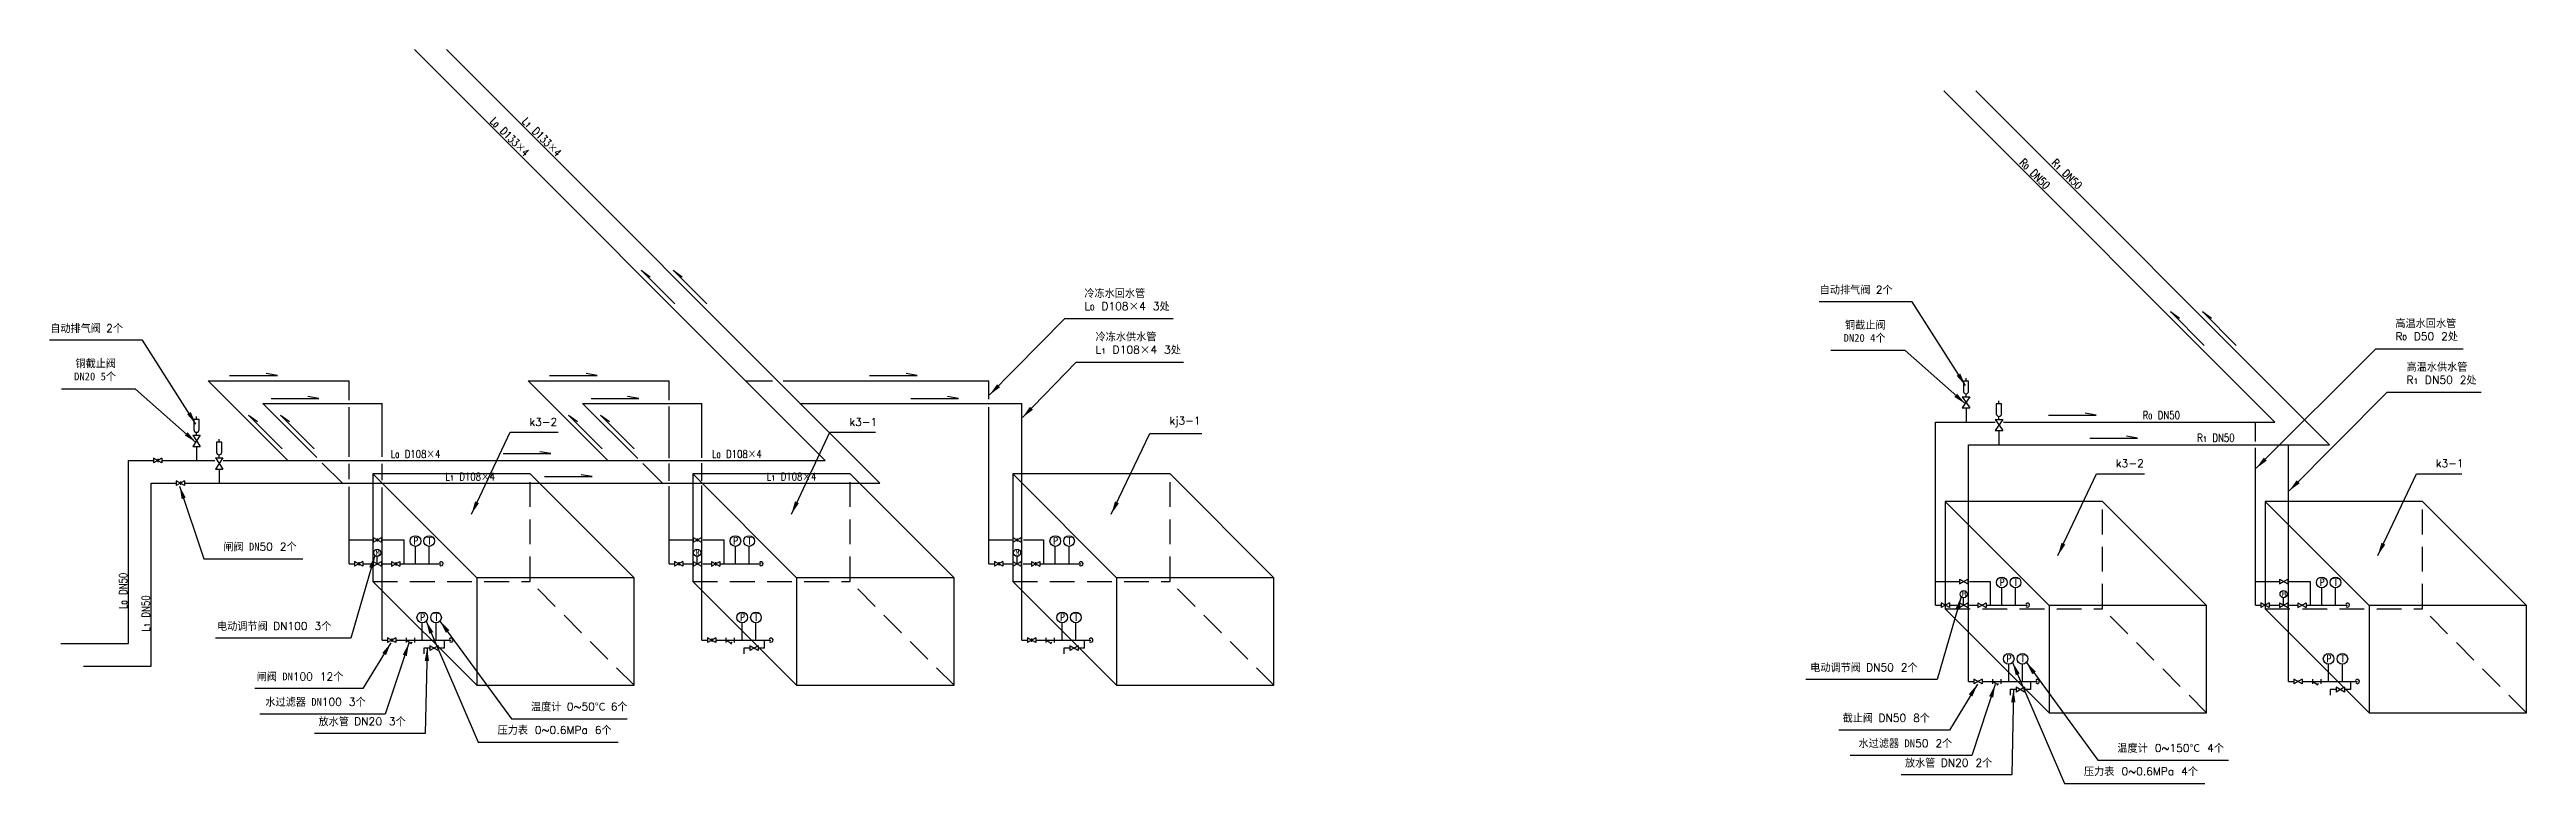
# Model space of a CAD drawing. Extents: x 209403 to 307023, y -44422 to 4539.
# Drawn here: x 211408 to 249499, y -6741 to 4539 of the extents above; entities that cross this region are included whole.
import ezdxf

# ---------------------------------------------------------------- set-up
doc = ezdxf.new("R2010")
doc.units = 0
doc.header["$LTSCALE"] = 60
doc.linetypes.add('DASHED2', pattern=[9.525, 6.35, -3.175])
doc.layers.add('冷冻水', color=7, linetype='CONTINUOUS')
doc.layers.add('空调系统', color=7, linetype='CONTINUOUS')
doc.styles.add('ENGLISH', font='TXT.shx', dxfattribs={"height": 300})
doc.styles.get("Standard").update_dxf_attribs({"font": 'txt.shx', "height": 300})
doc.styles.add('WINDOW', font='TXT.shx', dxfattribs={"width": 0.8, "height": 300})
doc.dimstyles.get("Standard").update_dxf_attribs({"dimscale": 0, "dimtxt": 2, "dimasz": 200, "dimexe": 100, "dimexo": 100, "dimgap": 100, "dimtad": 1, "dimdec": 0, "dimdsep": 46, "dimtxsty": 'Standard', "dimcen": 0, "dimclrd": 5, "dimclre": 5, "dimclrt": 5, "dimadec": 0, "dimazin": 0, "dimtfac": 1, "dimtdec": 4, "dimtmove": 0, "dimatfit": 0, "dimfxl": 1, "dimtolj": 1, "dimtzin": 0, "dimarcsym": 0})

msp = doc.modelspace()

# ---------------------------------------------------------------- linework, layer by layer
at = {"layer": '冷冻水', "color": 5}
for p, q in [((223336.9, -1779.5), (217018.8, 4538.6)), ((224176.9, -2127.5), (217510.9, 4538.6)), ((221024.2, 628.3), (220505.6, 1146.9)), ((220505.6, 1146.9), (220646, 1046.2)), ((220997.7, 1146.9), (221138, 1046.2)), ((221516.3, 628.3), (220997.7, 1146.9)), ((213846.2, -551.5), (216015, -551.5)), ((215074.2, -1779.5), (213846.2, -551.5)), ((214178.1, -469.8), (214911.5, -469.8)), ((214911.5, -469.8), (214741.1, -441.8)), ((216015, -852.1), (216015, -551.5)), ((218766.2, -551.5), (220935, -551.5)), ((219994.2, -1779.5), (218766.2, -551.5)), ((219098.1, -469.8), (219831.5, -469.8)), ((219831.5, -469.8), (219661.1, -441.8)), ((220935, -849.5), (220935, -551.5)), ((222108.9, -551.5), (222526.5, -551.5)), ((222691.7, -551.5), (225855, -551.5)), ((224018.1, -469.8), (224751.5, -469.8)), ((224751.5, -469.8), (224581.1, -441.8)), ((225855, -836.3), (225855, -551.5)), ((213668.4, -1149), (213668.4, -1102.4)), ((214468.4, -1078.6), (214608.8, -1179.3)), ((214987.1, -1597.2), (214468.4, -1078.6)), ((215520.4, -1733.7), (214686.3, -899.5)), ((214686.3, -899.5), (216521.6, -899.5)), ((214815.1, -824.5), (215548.6, -824.5)), ((215479.1, -1597.2), (214960.5, -1078.6)), ((214960.5, -1078.6), (215100.9, -1179.3)), ((215548.6, -824.5), (215378.1, -796.4)), ((216015, -1723.9), (216015, -956.2)), ((216521.6, -1723.9), (216521.6, -899.5)), ((219907.1, -1597.2), (219388.4, -1078.6)), ((219388.4, -1078.6), (219528.8, -1179.3)), ((219606.3, -899.5), (221441.6, -899.5)), ((220454.3, -1747.5), (219606.3, -899.5)), ((219735.1, -824.5), (220468.6, -824.5)), ((219880.5, -1078.6), (220020.9, -1179.3)), ((220399.1, -1597.2), (219880.5, -1078.6)), ((220468.6, -824.5), (220298.1, -796.4)), ((220935, -1741.8), (220935, -949.2)), ((221441.6, -1737.1), (221441.6, -899.5)), ((222948.9, -899.5), (226361.6, -899.5)), ((224655.1, -824.5), (225388.6, -824.5)), ((225388.6, -824.5), (225218.1, -796.4)), ((225855, -3365), (225855, -957.3)), ((226361.6, -4538.9), (226361.6, -899.5)), ((213610.9, -1389.6), (213725.9, -1389.6)), ((213725.9, -1389.6), (213610.9, -1562.1)), ((213610.9, -1389.6), (213725.9, -1562.1)), ((213709.1, -1149), (213627.6, -1149)), ((213627.6, -1149), (213627.6, -1302.3)), ((213668.4, -1389.6), (213668.4, -1343)), ((213709.1, -1302.3), (213709.1, -1149)), ((214057.1, -1497), (213975.6, -1497)), ((213975.6, -1497), (213975.6, -1650.2)), ((214016.3, -1497), (214016.3, -1450.4)), ((214057.1, -1650.2), (214057.1, -1497)), ((212624.6, -4593), (212624.6, -1779.5)), ((212624.6, -1779.5), (213008, -1779.5)), ((213008, -1743.5), (213008, -1815.6)), ((213136.4, -1815.6), (213008, -1743.5)), ((213136.4, -1743.5), (213008, -1815.6)), ((213072.2, -1754.7), (213072.2, -1804.3)), ((213136.4, -1743.5), (213136.4, -1815.6)), ((213136.4, -1779.5), (213952.3, -1779.5)), ((213610.9, -1562.1), (213725.9, -1562.1)), ((213668.4, -1562.1), (213668.4, -1779.5)), ((214073.9, -1737.6), (213958.8, -1910)), ((213958.8, -1737.6), (214073.9, -1910)), ((213958.8, -1737.6), (214073.9, -1737.6)), ((214016.3, -1737.6), (214016.3, -1691)), ((214077.7, -1779.5), (223336.9, -1779.5)), ((215914.3, -2127.5), (215603.1, -1816.4)), ((216015, -2066.7), (216015, -1828)), ((216521.6, -2079), (216521.6, -1828)), ((218384.4, -1670.9), (219117.8, -1670.9)), ((219117.8, -1670.9), (218947.3, -1642.9)), ((220834.3, -2127.5), (220530.3, -1823.5)), ((220935, -2090.1), (220935, -1822.5)), ((221441.6, -2088.3), (221441.6, -1817.7)), ((212972.6, -4941), (212972.6, -2127.5)), ((212972.6, -2127.5), (213356, -2127.5)), ((213484.3, -2091.4), (213356, -2163.5)), ((213484.3, -2163.5), (213356, -2091.4)), ((213356, -2091.4), (213356, -2163.5)), ((213420.2, -2102.7), (213420.2, -2152.3)), ((213484.3, -2091.4), (213484.3, -2163.5)), ((213484.3, -2127.5), (224176.9, -2127.5)), ((213958.8, -1910), (214073.9, -1910)), ((214016.3, -1910), (214016.3, -2127.5)), ((216015, -3365), (216015, -2183.1)), ((216521.6, -4538.9), (216521.6, -2195.3)), ((219021.4, -2025.6), (219754.9, -2025.6)), ((219754.9, -2025.6), (219584.4, -1997.5)), ((220935, -3365), (220935, -2170.8)), ((221441.6, -4538.9), (221441.6, -2164.2)), ((216015, -2999.2), (216383.7, -2999.2)), ((216383.7, -2963.1), (216512, -3035.3)), ((216383.7, -3035.3), (216512, -2963.1)), ((216383.7, -2963.1), (216383.7, -3035.3)), ((216447.8, -2974.4), (216447.8, -3024)), ((216512, -2963.1), (216512, -3035.3)), ((216535.5, -2999.2), (216855.5, -2999.2)), ((216855.5, -2999.2), (216855.5, -3365)), ((220935, -2999.2), (221303.7, -2999.2)), ((221303.7, -2963.1), (221303.7, -3035.3)), ((221303.7, -3035.3), (221432, -2963.1)), ((221303.7, -2963.1), (221432, -3035.3)), ((221367.8, -2974.4), (221367.8, -3024)), ((221432, -2963.1), (221432, -3035.3)), ((221454.1, -2999.2), (221775.5, -2999.2)), ((221775.5, -2999.2), (221775.5, -3365)), ((225855, -2999.2), (226223.7, -2999.2)), ((226223.7, -2963.1), (226352, -3035.3)), ((226223.7, -3035.3), (226352, -2963.1)), ((226223.7, -2963.1), (226223.7, -3035.3)), ((226287.8, -2974.4), (226287.8, -3024)), ((226352, -2963.1), (226352, -3035.3)), ((226385.3, -2999.2), (226695.5, -2999.2)), ((226695.5, -2999.2), (226695.5, -3365)), ((216015, -3365), (216100.2, -3365)), ((216228.5, -3329), (216100.2, -3401.1)), ((216228.5, -3401.1), (216100.2, -3329)), ((216100.2, -3329), (216100.2, -3401.1)), ((216164.3, -3340.2), (216164.3, -3389.8)), ((216228.5, -3329), (216228.5, -3401.1)), ((216228.5, -3365), (216383.7, -3365)), ((216383.7, -3329), (216512, -3401.1)), ((216383.7, -3401.1), (216512, -3329)), ((216383.7, -3329), (216383.7, -3401.1)), ((216447.8, -3365), (216447.8, -3250.1)), ((216512, -3329), (216512, -3401.1)), ((216512, -3365), (216512.1, -3365)), ((216534, -3365), (216667.2, -3365)), ((216667.2, -3329), (216667.2, -3401.1)), ((216667.2, -3401.1), (216795.5, -3329)), ((216667.2, -3329), (216795.5, -3401.1)), ((216731.3, -3340.2), (216731.3, -3389.8)), ((216795.5, -3329), (216795.5, -3401.1)), ((216795.5, -3365), (217430.8, -3365)), ((217035, -3365), (217035, -3098.2)), ((217246.3, -3365), (217246.3, -3098.2)), ((220935, -3365), (221020.2, -3365)), ((221020.2, -3329), (221020.2, -3401.1)), ((221148.5, -3401.1), (221020.2, -3329)), ((221148.5, -3329), (221020.2, -3401.1)), ((221084.3, -3340.2), (221084.3, -3389.8)), ((221148.5, -3329), (221148.5, -3401.1)), ((221148.5, -3365), (221303.7, -3365)), ((221303.7, -3329), (221303.7, -3401.1)), ((221303.7, -3401.1), (221432, -3329)), ((221303.7, -3329), (221432, -3401.1)), ((221367.8, -3365), (221367.8, -3250.1)), ((221432, -3329), (221432, -3401.1)), ((221452.8, -3365), (221587.2, -3365)), ((221587.2, -3329), (221715.5, -3401.1)), ((221587.2, -3401.1), (221715.5, -3329)), ((221587.2, -3329), (221587.2, -3401.1)), ((221651.3, -3340.2), (221651.3, -3389.8)), ((221715.5, -3329), (221715.5, -3401.1)), ((221715.5, -3365), (222350.8, -3365)), ((221955, -3365), (221955, -3098.2)), ((222166.3, -3365), (222166.3, -3098.2)), ((225855, -3365), (225940.2, -3365)), ((226068.5, -3329), (225940.2, -3401.1)), ((226068.5, -3401.1), (225940.2, -3329)), ((225940.2, -3329), (225940.2, -3401.1)), ((226004.3, -3340.2), (226004.3, -3389.8)), ((226068.5, -3329), (226068.5, -3401.1)), ((226068.5, -3365), (226223.7, -3365)), ((226223.7, -3329), (226352, -3401.1)), ((226223.7, -3401.1), (226352, -3329)), ((226223.7, -3329), (226223.7, -3401.1)), ((226287.8, -3365), (226287.8, -3250.1)), ((226352, -3329), (226352, -3401.1)), ((226380.3, -3365), (226507.2, -3365)), ((226507.2, -3329), (226507.2, -3401.1)), ((226507.2, -3401.1), (226635.5, -3329)), ((226507.2, -3329), (226635.5, -3401.1)), ((226571.3, -3340.2), (226571.3, -3389.8)), ((226635.5, -3329), (226635.5, -3401.1)), ((226635.5, -3365), (227270.8, -3365)), ((226875, -3365), (226875, -3098.2)), ((227086.3, -3365), (227086.3, -3098.2)), ((216521.6, -4538.9), (216606.7, -4538.9)), ((216606.7, -4502.8), (216606.7, -4575)), ((216735, -4575), (216606.7, -4502.8)), ((216735, -4502.8), (216606.7, -4575)), ((216670.8, -4514.1), (216670.8, -4563.7)), ((216735, -4502.8), (216735, -4575)), ((216735, -4538.9), (217583.1, -4538.9)), ((216890.2, -4502.8), (216890.2, -4575)), ((216890.2, -4538.9), (216971, -4585.6)), ((217018.5, -4502.8), (217018.5, -4575)), ((217140.2, -4538.9), (217140.2, -4272.1)), ((217351.5, -4538.9), (217351.5, -4272.1)), ((217477.1, -4541.2), (217477.1, -4664.2)), ((221441.6, -4538.9), (221526.7, -4538.9)), ((221655, -4502.8), (221526.7, -4575)), ((221655, -4575), (221526.7, -4502.8)), ((221526.7, -4502.8), (221526.7, -4575)), ((221590.8, -4514.1), (221590.8, -4563.7)), ((221655, -4502.8), (221655, -4575)), ((221655, -4538.9), (222503.1, -4538.9)), ((221810.2, -4502.8), (221810.2, -4575)), ((221810.2, -4538.9), (221891, -4585.6)), ((221938.5, -4502.8), (221938.5, -4575)), ((222060.2, -4538.9), (222060.2, -4272.1)), ((222271.5, -4538.9), (222271.5, -4272.1)), ((222397.1, -4541.2), (222397.1, -4664.2)), ((226361.6, -4538.9), (226446.7, -4538.9)), ((226446.7, -4502.8), (226446.7, -4575)), ((226575, -4575), (226446.7, -4502.8)), ((226575, -4502.8), (226446.7, -4575)), ((226510.8, -4514.1), (226510.8, -4563.7)), ((226575, -4502.8), (226575, -4575)), ((226575, -4538.9), (227423.1, -4538.9)), ((226730.2, -4502.8), (226730.2, -4575)), ((226730.2, -4538.9), (226811, -4585.6)), ((226858.5, -4502.8), (226858.5, -4575)), ((226980.2, -4538.9), (226980.2, -4272.1)), ((227191.5, -4538.9), (227191.5, -4272.1)), ((227317.1, -4541.2), (227317.1, -4664.2)), ((211580.9, -4593), (212624.6, -4593)), ((211928.8, -4941), (212972.6, -4941)), ((216979.2, -4571.4), (216962.8, -4599.7)), ((217165.5, -4664.2), (217165.5, -4750.5)), ((217257.2, -4664.2), (217165.5, -4664.2)), ((217385.5, -4628.1), (217257.2, -4700.2)), ((217385.5, -4700.2), (217257.2, -4628.1)), ((217257.2, -4628.1), (217257.2, -4700.2)), ((217385.5, -4628.1), (217385.5, -4700.2)), ((217477.1, -4664.2), (217385.5, -4664.2)), ((221899.2, -4571.4), (221882.8, -4599.7)), ((222085.5, -4664.2), (222085.5, -4750.5)), ((222177.2, -4664.2), (222085.5, -4664.2)), ((222177.2, -4628.1), (222177.2, -4700.2)), ((222305.5, -4700.2), (222177.2, -4628.1)), ((222305.5, -4628.1), (222177.2, -4700.2)), ((222305.5, -4628.1), (222305.5, -4700.2)), ((222397.1, -4664.2), (222305.5, -4664.2)), ((226819.2, -4571.4), (226802.8, -4599.7)), ((227005.5, -4664.2), (227005.5, -4750.5)), ((227097.2, -4664.2), (227005.5, -4664.2)), ((227225.5, -4628.1), (227097.2, -4700.2)), ((227225.5, -4700.2), (227097.2, -4628.1)), ((227097.2, -4628.1), (227097.2, -4700.2)), ((227225.5, -4628.1), (227225.5, -4700.2)), ((227317.1, -4664.2), (227225.5, -4664.2))]:
    msp.add_line(p, q, dxfattribs=at)
at = {"layer": '冷冻水', "color": 1}
for p, q in [((245629, -1187.6), (240538.9, 3902.5)), ((246469.1, -1535.5), (241031, 3902.5)), ((244544.4, -7.8), (244025.7, 510.9)), ((244025.7, 510.9), (244166.1, 410.2)), ((244517.8, 510.9), (244658.2, 410.2)), ((245036.4, -7.8), (244517.8, 510.9)), ((240921.3, -557.1), (240839.8, -557.1)), ((240839.8, -557.1), (240839.8, -710.3)), ((240880.5, -557.1), (240880.5, -510.5)), ((240880.5, -797.7), (240880.5, -751.1)), ((240921.3, -710.3), (240921.3, -557.1)), ((240823, -797.7), (240938.1, -797.7)), ((240938.1, -797.7), (240823, -970.1)), ((240823, -797.7), (240938.1, -970.1)), ((240823, -970.1), (240938.1, -970.1)), ((240880.5, -970.1), (240880.5, -1187.6)), ((241346.3, -905), (241346.3, -1058.3)), ((241427.8, -905), (241346.3, -905)), ((241387, -905), (241387, -858.4)), ((241387, -1145.6), (241387, -1099.1)), ((241427.8, -1058.3), (241427.8, -905)), ((242149.3, -1079), (242882.7, -1079)), ((242882.7, -1079), (242712.2, -1050.9)), ((240411.5, -4001.1), (240411.5, -1187.6)), ((240411.5, -1187.6), (241326.7, -1187.6)), ((241329.5, -1145.6), (241444.6, -1318.1)), ((241444.6, -1145.6), (241329.5, -1318.1)), ((241329.5, -1145.6), (241444.6, -1145.6)), ((241329.5, -1318.1), (241444.6, -1318.1)), ((241387, -1318.1), (241387, -1535.5)), ((241456.1, -1187.6), (245629, -1187.6)), ((242786.3, -1433.6), (243519.8, -1433.6)), ((243519.8, -1433.6), (243349.3, -1405.6)), ((245331.5, -1485.5), (245331.5, -1187.6)), ((240918.1, -1535.5), (246469.1, -1535.5)), ((240918.1, -5174.9), (240918.1, -1535.5)), ((245331.5, -4001.1), (245331.5, -1585.2)), ((245838.1, -5174.9), (245838.1, -1535.5)), ((240411.5, -3635.2), (240780.2, -3635.2)), ((240780.2, -3599.2), (240908.5, -3671.3)), ((240780.2, -3671.3), (240908.5, -3599.2)), ((240780.2, -3599.2), (240780.2, -3671.3)), ((240908.5, -3599.2), (240908.5, -3671.3)), ((240932, -3635.2), (241252, -3635.2)), ((241252, -3635.2), (241252, -4001.1)), ((241431.5, -4001.1), (241431.5, -3734.2)), ((241642.8, -4001.1), (241642.8, -3734.2)), ((245331.5, -3635.2), (245700.2, -3635.2)), ((245700.2, -3599.2), (245700.2, -3671.3)), ((245700.2, -3671.3), (245828.5, -3599.2)), ((245700.2, -3599.2), (245828.5, -3671.3)), ((245828.5, -3599.2), (245828.5, -3671.3)), ((245850.6, -3635.2), (246172, -3635.2)), ((246172, -3635.2), (246172, -4001.1)), ((246351.5, -4001.1), (246351.5, -3734.2)), ((246562.8, -4001.1), (246562.8, -3734.2)), ((240411.5, -4001.1), (240496.7, -4001.1)), ((240625, -3965), (240496.7, -4037.1)), ((240625, -4037.1), (240496.7, -3965)), ((240496.7, -3965), (240496.7, -4037.1)), ((240625, -3965), (240625, -4037.1)), ((240625, -4001.1), (240780.2, -4001.1)), ((240780.2, -3965), (240908.5, -4037.1)), ((240780.2, -4037.1), (240908.5, -3965)), ((240780.2, -3965), (240780.2, -4037.1)), ((240844.3, -4001.1), (240844.3, -3886.1)), ((240908.5, -3965), (240908.5, -4037.1)), ((240908.5, -4001.1), (240908.6, -4001.1)), ((240930.5, -4001.1), (241063.7, -4001.1)), ((241063.7, -3965), (241063.7, -4037.1)), ((241063.7, -4037.1), (241192, -3965)), ((241063.7, -3965), (241192, -4037.1)), ((241192, -3965), (241192, -4037.1)), ((241192, -4001.1), (241827.3, -4001.1)), ((245331.5, -4001.1), (245416.7, -4001.1)), ((245416.7, -3965), (245416.7, -4037.1)), ((245545, -4037.1), (245416.7, -3965)), ((245545, -3965), (245416.7, -4037.1)), ((245545, -3965), (245545, -4037.1)), ((245545, -4001.1), (245700.2, -4001.1)), ((245700.2, -3965), (245700.2, -4037.1)), ((245700.2, -4037.1), (245828.5, -3965)), ((245700.2, -3965), (245828.5, -4037.1)), ((245764.3, -4001.1), (245764.3, -3886.1)), ((245828.5, -3965), (245828.5, -4037.1)), ((245849.3, -4001.1), (245983.7, -4001.1)), ((245983.7, -3965), (246112, -4037.1)), ((245983.7, -4037.1), (246112, -3965)), ((245983.7, -3965), (245983.7, -4037.1)), ((246112, -3965), (246112, -4037.1)), ((246112, -4001.1), (246747.3, -4001.1)), ((241536.7, -5174.9), (241536.7, -4908.1)), ((241748, -5174.9), (241748, -4908.1)), ((246456.7, -5174.9), (246456.7, -4908.1)), ((246668, -5174.9), (246668, -4908.1)), ((240918.1, -5174.9), (241003.2, -5174.9)), ((241003.2, -5138.9), (241003.2, -5211)), ((241131.5, -5211), (241003.2, -5138.9)), ((241131.5, -5138.9), (241003.2, -5211)), ((241131.5, -5138.9), (241131.5, -5211)), ((241131.5, -5174.9), (241979.6, -5174.9)), ((241286.7, -5138.9), (241286.7, -5211)), ((241286.7, -5174.9), (241367.5, -5221.6)), ((241375.7, -5207.5), (241359.3, -5235.7)), ((241415, -5138.9), (241415, -5211)), ((241562, -5300.2), (241562, -5386.5)), ((241653.7, -5300.2), (241562, -5300.2)), ((241782, -5264.1), (241653.7, -5336.3)), ((241782, -5336.3), (241653.7, -5264.1)), ((241653.7, -5264.1), (241653.7, -5336.3)), ((241782, -5264.1), (241782, -5336.3)), ((241873.6, -5300.2), (241782, -5300.2)), ((241873.6, -5177.3), (241873.6, -5300.2)), ((245838.1, -5174.9), (245923.2, -5174.9)), ((246051.5, -5138.9), (245923.2, -5211)), ((246051.5, -5211), (245923.2, -5138.9)), ((245923.2, -5138.9), (245923.2, -5211)), ((246051.5, -5138.9), (246051.5, -5211)), ((246051.5, -5174.9), (246899.6, -5174.9)), ((246206.7, -5138.9), (246206.7, -5211)), ((246206.7, -5174.9), (246287.5, -5221.6)), ((246295.7, -5207.5), (246279.3, -5235.7)), ((246335, -5138.9), (246335, -5211)), ((246482, -5300.2), (246482, -5386.5)), ((246573.7, -5300.2), (246482, -5300.2)), ((246573.7, -5264.1), (246573.7, -5336.3)), ((246702, -5336.3), (246573.7, -5264.1)), ((246702, -5264.1), (246573.7, -5336.3)), ((246702, -5264.1), (246702, -5336.3)), ((246793.6, -5300.2), (246702, -5300.2)), ((246793.6, -5177.3), (246793.6, -5300.2))]:
    msp.add_line(p, q, dxfattribs=at)
at = {"layer": '冷冻水', "color": 5}
for centre, radius in [((217035, -3016.1), 82.1), ((217246.3, -3016.1), 82.1), ((221955, -3016.1), 82.1), ((222166.3, -3016.1), 82.1), ((226875, -3016.1), 82.1), ((227086.3, -3016.1), 82.1), ((216447.8, -3195.3), 54.8), ((221367.8, -3195.3), 54.8), ((226287.8, -3195.3), 54.8), ((217140.2, -4189.9), 82.1), ((217351.5, -4189.9), 82.1), ((222060.2, -4189.9), 82.1), ((222271.5, -4189.9), 82.1), ((226980.2, -4189.9), 82.1), ((227191.5, -4189.9), 82.1)]:
    msp.add_circle(centre, radius, dxfattribs=at)
at = {"layer": '冷冻水', "color": 1}
for centre, radius in [((240844.3, -3831.4), 54.8), ((241431.5, -3652.1), 82.1), ((241642.8, -3652.1), 82.1), ((245764.3, -3831.4), 54.8), ((246351.5, -3652.1), 82.1), ((246562.8, -3652.1), 82.1), ((241536.7, -4826), 82.1), ((241748, -4826), 82.1), ((246456.7, -4826), 82.1), ((246668, -4826), 82.1)]:
    msp.add_circle(centre, radius, dxfattribs=at)
for centre, radius, start, end in [((240880.5, -710.3), 40.8, 180, 0), ((241387, -1058.3), 40.8, 180, 0), ((241827.3, -4001.1), 31.1, 222.7534, 149.47764), ((246747.3, -4001.1), 31.1, 222.7534, 149.47764), ((241979.6, -5174.9), 31.1, 222.7534, 149.47764), ((246899.6, -5174.9), 31.1, 222.7534, 149.47764)]:
    msp.add_arc(centre, radius, start, end, dxfattribs=at)
at = {"layer": '冷冻水', "color": 5}
for centre, radius, start, end in [((213668.4, -1302.3), 40.8, 180, 0), ((214016.3, -1650.2), 40.8, 180, 0), ((217430.8, -3365), 31.1, 222.7534, 149.47764), ((222350.8, -3365), 31.1, 222.7534, 149.47764), ((227270.8, -3365), 31.1, 222.7534, 149.47764), ((217583.1, -4538.9), 31.1, 222.7534, 149.47764), ((222503.1, -4538.9), 31.1, 222.7534, 149.47764), ((227423.1, -4538.9), 31.1, 222.7534, 149.47764)]:
    msp.add_arc(centre, radius, start, end, dxfattribs=at)
at = {"layer": '空调系统', "color": 3}
for p, q in [((216379.8, -1985.1), (216379.8, -3635.1)), ((217977.8, -3583.2), (216379.8, -1985.1)), ((218799.8, -1985.1), (216379.8, -1985.1)), ((220397.8, -3583.2), (218799.8, -1985.1)), ((222897.8, -3583.2), (221299.8, -1985.1)), ((221299.8, -1985.1), (221299.8, -3635.1)), ((223719.8, -1985.1), (221299.8, -1985.1)), ((225317.8, -3583.2), (223719.8, -1985.1)), ((226219.8, -1985.1), (226219.8, -3635.1)), ((227817.8, -3583.2), (226219.8, -1985.1)), ((228639.8, -1985.1), (226219.8, -1985.1)), ((230237.8, -3583.2), (228639.8, -1985.1)), ((240561.4, -2406.3), (240561.4, -4056.3)), ((242159.4, -4004.3), (240561.4, -2406.3)), ((242981.4, -2406.3), (240561.4, -2406.3)), ((244579.4, -4004.3), (242981.4, -2406.3)), ((247079.4, -4004.3), (245481.4, -2406.3)), ((245481.4, -2406.3), (245481.4, -4056.3)), ((247901.4, -2406.3), (245481.4, -2406.3)), ((249499.4, -4004.3), (247901.4, -2406.3)), ((217977.8, -5233.2), (216379.8, -3635.1)), ((222897.8, -5233.2), (221299.8, -3635.1)), ((227817.8, -5233.2), (226219.8, -3635.1)), ((242159.4, -5654.3), (240561.4, -4056.3)), ((247079.4, -5654.3), (245481.4, -4056.3))]:
    msp.add_line(p, q, dxfattribs=at)
at = {"layer": '空调系统', "color": 3, "linetype": 'DASHED2'}
for p, q in [((218799.8, -3635.1), (218799.8, -1985.1)), ((223719.8, -3635.1), (223719.8, -1985.1)), ((228639.8, -3635.1), (228639.8, -1985.1)), ((242981.4, -4056.3), (242981.4, -2406.3)), ((247901.4, -4056.3), (247901.4, -2406.3)), ((216379.8, -3635.1), (218799.8, -3635.1)), ((220397.8, -5233.2), (218799.8, -3635.1)), ((221299.8, -3635.1), (223719.8, -3635.1)), ((225317.8, -5233.2), (223719.8, -3635.1)), ((226219.8, -3635.1), (228639.8, -3635.1)), ((230237.8, -5233.2), (228639.8, -3635.1)), ((240561.4, -4056.3), (242981.4, -4056.3)), ((244579.4, -5654.3), (242981.4, -4056.3)), ((245481.4, -4056.3), (247901.4, -4056.3)), ((249499.4, -5654.3), (247901.4, -4056.3))]:
    msp.add_line(p, q, dxfattribs=at)
at = {"layer": '空调系统', "color": 3}
for points in [[(217977.8, -5233.2), (220397.8, -5233.2), (220397.8, -3583.2), (217977.8, -3583.2)], [(222897.8, -5233.2), (225317.8, -5233.2), (225317.8, -3583.2), (222897.8, -3583.2)], [(227817.8, -5233.2), (230237.8, -5233.2), (230237.8, -3583.2), (227817.8, -3583.2)], [(242159.4, -5654.3), (244579.4, -5654.3), (244579.4, -4004.3), (242159.4, -4004.3)], [(247079.4, -5654.3), (249499.4, -5654.3), (249499.4, -4004.3), (247079.4, -4004.3)]]:
    msp.add_lwpolyline(points, close=True, dxfattribs=at)

# ---------------------------------------------------------------- texts
at = {"layer": '冷冻水', "color": 5, "char_height": 120, "width": 2698.9, "attachment_point": 1, "style": 'WINDOW'}
for s, insert, rotation in [('\\C3;L\\H80;0\\H120; D133\\fTxt|b0|i0|c134|p2;×\\Ftxt.shx;4', (218257.4, 3510.9), 315), ('\\C3;L\\H80;1\\H120; D133\\fTxt|b0|i0|c134|p2;×\\Ftxt.shx;4', (218752.2, 3508.1), 315), ('\\C3;R\\H80;0\\H120; DN50', (241777.5, 2874.8), 315), ('\\C3;R\\H80;1\\H120; DN50', (242272.4, 2872), 315), ('\\C3;L\\H80;0\\H120; DN50', (212480.7, -4060.8), 90), ('\\C3;L\\H80;1\\H120; DN50', (212828.6, -4408.8), 90)]:
    msp.add_mtext(s, dxfattribs=dict(at, insert=insert, rotation=rotation))
at = {"layer": '冷冻水', "color": 5, "attachment_point": 1}
for s, insert, char_height, width, style in [('\\C3;R\\H80;0\\H120; DN50', (243596.7, -1021.5), 120, 2698.9, 'WINDOW'), ('\\C3;R\\H80;1\\H120; DN50', (244436.7, -1369.5), 120, 2698.9, 'WINDOW'), ('\\C3;L\\H80;0\\H120; D108\\fTxt|b0|i0|c134|p2;×\\Ftxt.shx;4', (216654.1, -1618.3), 120, 2698.9, 'WINDOW'), ('\\C3;L\\H80;0\\H120; D108\\fTxt|b0|i0|c134|p2;×\\Ftxt.shx;4', (221596.1, -1618.3), 120, 2698.9, 'WINDOW'), ('\\C3;L\\H80;1\\H120; D108\\fTxt|b0|i0|c134|p2;×\\Ftxt.shx;4', (217494.1, -1966.3), 120, 2698.9, 'WINDOW'), ('\\C3;L\\H80;1\\H120; D108\\fTxt|b0|i0|c134|p2;×\\Ftxt.shx;4', (222436.1, -1966.3), 120, 2698.9, 'WINDOW'), ('\\f宋体|b0|i0|c134|p2;P', (216999.5, -2951.3), 120, 115.2, 'ENGLISH'), ('\\f宋体|b0|i0|c134|p2;T', (217210.8, -2951.3), 120, 115.2, 'ENGLISH'), ('\\f宋体|b0|i0|c134|p2;P', (221919.5, -2951.3), 120, 115.2, 'ENGLISH'), ('\\f宋体|b0|i0|c134|p2;T', (222130.8, -2951.3), 120, 115.2, 'ENGLISH'), ('\\f宋体|b0|i0|c134|p2;P', (226839.5, -2951.3), 120, 115.2, 'ENGLISH'), ('\\f宋体|b0|i0|c134|p2;T', (227050.8, -2951.3), 120, 115.2, 'ENGLISH'), ('\\f宋体|b0|i0|c134|p2;M', (216421.6, -3152.1), 80, 76.8, 'ENGLISH'), ('\\f宋体|b0|i0|c134|p2;M', (221341.6, -3152.1), 80, 76.8, 'ENGLISH'), ('\\f宋体|b0|i0|c134|p2;M', (226261.6, -3152.1), 80, 76.8, 'ENGLISH'), ('\\f宋体|b0|i0|c134|p2;P', (217104.7, -4125.1), 120, 115.2, 'ENGLISH'), ('\\f宋体|b0|i0|c134|p2;T', (217316, -4125.1), 120, 115.2, 'ENGLISH'), ('\\f宋体|b0|i0|c134|p2;P', (222024.7, -4125.1), 120, 115.2, 'ENGLISH'), ('\\f宋体|b0|i0|c134|p2;T', (222236, -4125.1), 120, 115.2, 'ENGLISH'), ('\\f宋体|b0|i0|c134|p2;P', (226944.7, -4125.1), 120, 115.2, 'ENGLISH'), ('\\f宋体|b0|i0|c134|p2;T', (227156, -4125.1), 120, 115.2, 'ENGLISH')]:
    msp.add_mtext(s, dxfattribs=dict(at, insert=insert, char_height=char_height, width=width, style=style))
at = {"layer": '冷冻水', "color": 1, "attachment_point": 1, "style": 'ENGLISH'}
for s, insert, char_height, width in [('\\f宋体|b0|i0|c134|p2;M', (240818.1, -3788.2), 80, 76.8), ('\\f宋体|b0|i0|c134|p2;P', (241396, -3587.3), 120, 115.2), ('\\f宋体|b0|i0|c134|p2;T', (241607.3, -3587.3), 120, 115.2), ('\\f宋体|b0|i0|c134|p2;M', (245738.1, -3788.2), 80, 76.8), ('\\f宋体|b0|i0|c134|p2;P', (246316, -3587.3), 120, 115.2), ('\\f宋体|b0|i0|c134|p2;T', (246527.3, -3587.3), 120, 115.2), ('\\f宋体|b0|i0|c134|p2;P', (241501.2, -4761.2), 120, 115.2), ('\\f宋体|b0|i0|c134|p2;T', (241712.5, -4761.2), 120, 115.2), ('\\f宋体|b0|i0|c134|p2;P', (246421.2, -4761.2), 120, 115.2), ('\\f宋体|b0|i0|c134|p2;T', (246632.5, -4761.2), 120, 115.2)]:
    msp.add_mtext(s, dxfattribs=dict(at, insert=insert, char_height=char_height, width=width))
at = {"layer": '冷冻水', "color": 5, "char_height": 120}
for s, insert, attachment_point in [('\\A1;\\fTxt|b0|i0|c134|p2;\\C3;电动调节阀 \\Ftxt.shx;DN100 3\\fTxt|b0|i0|c134|p2;个', (215741.5, -4329.6), 6), ('\\A1;\\fTxt|b0|i0|c134|p2;\\C3;电动调节阀 \\Ftxt.shx;DN50 2\\fTxt|b0|i0|c134|p2;个', (240138, -4965.6), 6), ('\\A1;\\fTxt|b0|i0|c134|p2;\\C3;温度计 \\Ftxt.shx;0~50\\fTxt|b0|i0|c134|p2;℃ \\Ftxt.shx;6\\fTxt|b0|i0|c134|p2;个', (218811.5, -5567.7), 4), ('\\A1;\\fTxt|b0|i0|c134|p2;\\C3;压力表\\Ftxt.shx; 0~0.6MPa 6\\fTxt|b0|i0|c134|p2;个', (218297.8, -5926.5), 4), ('\\fTxt|b0|i0|c134|p2;\\C3;温度计\\Ftxt.shx; 0~150\\fTxt|b0|i0|c134|p2;℃\\Ftxt.shx; 4\\fTxt|b0|i0|c134|p2;个', (243208, -6203.8), 4), ('\\A1;\\fTxt|b0|i0|c134|p2;\\C3;压力表\\Ftxt.shx; 0~0.6MPa 4\\fTxt|b0|i0|c134|p2;个', (242694.3, -6562.5), 4)]:
    msp.add_mtext(s, dxfattribs=dict(at, insert=insert, attachment_point=attachment_point))
at = {"layer": '空调系统', "color": 5, "char_height": 120}
for s, insert, attachment_point in [('\\fTxt|b0|i0|c134|p2;\\C3;冷冻水回水管\\P\\Ftxt.shx;L\\H80;0\\H120; D108\\fTxt|b0|i0|c134|p2;×\\Ftxt.shx;4 3\\fTxt|b0|i0|c134|p2;处', (227321.9, 687.5), 4), ('\\fTxt|b0|i0|c134|p2;\\C3;高温水回水管\\P\\Ftxt.shx;R\\H80;0\\H120; D50 2\\fTxt|b0|i0|c134|p2;处', (247483, 223.9), 4), ('\\fTxt|b0|i0|c134|p2;\\C3;冷冻水供水管\\P\\Ftxt.shx;L\\H80;1\\H120; D108\\fTxt|b0|i0|c134|p2;×\\Ftxt.shx;4 3\\fTxt|b0|i0|c134|p2;处', (227494.1, 18.6), 4), ('\\fTxt|b0|i0|c134|p2;\\C3;高温水供水管\\P\\Ftxt.shx;R\\H80;1\\H120; DN50 2\\fTxt|b0|i0|c134|p2;处', (247655.2, -445), 4), ('\\C3;k3-2', (218790.1, -1184.7), 4), ('\\C3;k3-1', (223710.1, -1184.7), 4), ('\\C3;kj3-1', (228630.1, -1184.7), 4), ('\\C3;k3-2', (243186.6, -1820.7), 4), ('\\C3;k3-1', (248106.6, -1820.7), 4), ('\\A1;\\fTxt|b0|i0|c134|p2;\\C3;水过滤器 DN\\Ftxt.shx;100 3\\fTxt|b0|i0|c134|p2;个', (216271.4, -5495.4), 6), ('\\A1;\\fTxt|b0|i0|c134|p2;\\C3;放水管 \\Ftxt.shx;DN20 3\\fTxt|b0|i0|c134|p2;个', (216887, -5795.2), 6), ('\\A1;\\fTxt|b0|i0|c134|p2;\\C3;水过滤器 DN\\Ftxt.shx;50 2\\fTxt|b0|i0|c134|p2;个', (240667.9, -6131.5), 6), ('\\A1;\\fTxt|b0|i0|c134|p2;\\C3;放水管 \\Ftxt.shx;DN20 2\\fTxt|b0|i0|c134|p2;个', (241283.5, -6431.2), 6)]:
    msp.add_mtext(s, dxfattribs=dict(at, insert=insert, attachment_point=attachment_point))
at = {"layer": '空调系统', "color": 3, "char_height": 120}
for s, insert, attachment_point in [('\\A1;\\fTxt|b0|i0|c134|p2;自动排气阀 \\Ftxt.shx;2\\fTxt|b0|i0|c134|p2;个', (239751.4, 840.5), 6), ('\\A1;\\fTxt|b0|i0|c134|p2;铜截止阀\\PDN20 4个', (239643.2, 199.9), 6), ('\\A1;\\fTxt|b0|i0|c134|p2;自动排气阀 \\Ftxt.shx;2\\fTxt|b0|i0|c134|p2;个', (212539.3, 248.6), 6), ('\\A1;\\fTxt|b0|i0|c134|p2;铜截止阀\\PDN20 5个', (212431.1, -392), 6), ('\\A1;\\fTxt|b0|i0|c134|p2;闸阀 DN\\Ftxt.shx;50 2\\fTxt|b0|i0|c134|p2;个', (214081.4, -3108.6), 4), ('\\A1;\\fTxt|b0|i0|c134|p2;闸阀 DN\\Ftxt.shx;100 12\\fTxt|b0|i0|c134|p2;个', (215928.4, -5104.8), 6), ('\\fTxt|b0|i0|c134|p2;截止阀 \\Ftxt.shx;DN50 8\\fTxt|b0|i0|c134|p2;个', (240324.9, -5740.8), 6)]:
    msp.add_mtext(s, dxfattribs=dict(at, insert=insert, attachment_point=attachment_point))

# ---------------------------------------------------------------- leaders
at = {"layer": '冷冻水', "color": 5, "annotation_type": 0, "has_hookline": 1}
for points, hookline_direction, text_width in [([(240871.7, -627), (240051.4, 661.5), (239851.4, 661.5)], 1, 1131.2), ([(240871.7, -907.5), (239943.2, -88.7), (239743.2, -88.7)], 1, 840.2), ([(245342.5, -1897.5), (247183, -60.8), (247383, -60.8)], 0, 1043.4), ([(245849, -2245.4), (247355.2, -729.7), (247555.2, -729.7)], 0, 1150.1), ([(216410.7, -3235.6), (216041.5, -4508.6), (215841.5, -4508.6)], 1, 1780.1), ([(240807.2, -3871.7), (240438, -5144.6), (240238, -5144.6)], 1, 1720.1), ([(217201.1, -4245.1), (217997.8, -6105.5), (218197.8, -6105.5)], 0, 1856.8), ([(217412.4, -4245.1), (218511.5, -5746.7), (218711.5, -5746.7)], 0, 1481.4), ([(241597.6, -4881.2), (242394.3, -6741.5), (242594.3, -6741.5)], 0, 1856.8), ([(241808.9, -4881.2), (242908, -6382.8), (243108, -6382.8)], 0, 1708.3), ([(241055.3, -5217.4), (240624.9, -5921.5), (240424.9, -5921.5)], 1, 1400.5), ([(241330.6, -5220.9), (240967.9, -6310.5), (240767.9, -6310.5)], 1, 1569.4), ([(241611.6, -5293.8), (241583.5, -6610.2), (241383.5, -6610.2)], 1, 1401.9)]:
    msp.add_leader(points, dimstyle='Standard', override={"dimscale": 1}, dxfattribs=dict(at, hookline_direction=hookline_direction, text_width=text_width))
at = {"layer": '空调系统', "color": 5, "annotation_type": 0, "has_hookline": 1}
for points, hookline_direction, text_width in [([(225863.2, -770.1), (227021.9, 403.2), (227221.9, 403.2)], 0, 1363.4), ([(213659.6, -1219), (212839.3, 69.6), (212639.3, 69.6)], 1, 1131.2), ([(226369.7, -1118.1), (227194.1, -265.7), (227394.1, -265.7)], 0, 1350.1), ([(213659.6, -1499.4), (212731.1, -680.7), (212531.1, -680.7)], 1, 840.2), ([(217896.5, -2601.4), (218490.1, -1344.7), (218690.1, -1344.7)], 0, 440), ([(222816.5, -2601.4), (223410.1, -1344.7), (223610.1, -1344.7)], 0, 400), ([(227736.5, -2601.4), (228330.1, -1364.7), (228530.1, -1364.7)], 0, 500), ([(213408.1, -2169.9), (213781.4, -3287.6), (213981.4, -3287.6)], 0, 1224.4), ([(242293, -3237.4), (242886.6, -1980.7), (243086.6, -1980.7)], 0, 440), ([(247213, -3237.4), (247806.6, -1980.7), (248006.6, -1980.7)], 0, 400), ([(216658.8, -4581.4), (216228.4, -5283.8), (216028.4, -5283.8)], 1, 1364.4), ([(216934.1, -4584.8), (216571.4, -5674.4), (216371.4, -5674.4)], 1, 1629.4), ([(217215.1, -4657.8), (217187, -5974.2), (216987, -5974.2)], 1, 1401.9)]:
    msp.add_leader(points, dimstyle='Standard', override={"dimscale": 1}, dxfattribs=dict(at, hookline_direction=hookline_direction, text_width=text_width))

doc.saveas('drawing.dxf')
